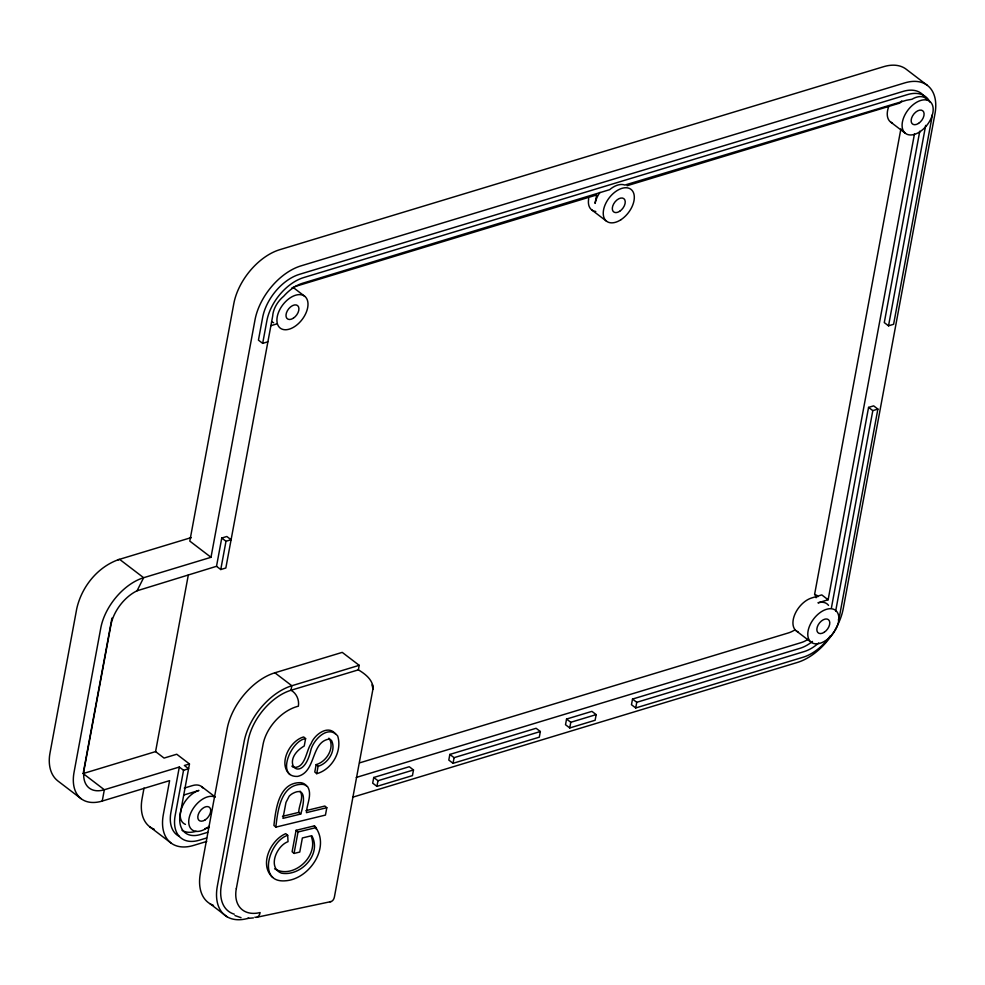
<?xml version="1.0" encoding="UTF-8"?>
<svg xmlns="http://www.w3.org/2000/svg" width="985" height="985" viewBox="0 0 985 985"><rect width="100%" height="100%" fill="white"/><g stroke="black" fill="none" stroke-linecap="round" stroke-linejoin="round"><path stroke-width="1.48" d="M234.27 914.178A46.861 28.319 -52.6 0 1 221.416 884.789L248.146 740.609A46.861 28.319 -52.6 0 1 290.994 690.263L358.368 669.849C365.521 674.122 374.485 680.881 372.687 690.473L334.432 896.855A10.059 6.144 73.1 0 1 329.901 901.755M207.663 832.337L200.374 834.541A33.478 20.229 -52.6 0 1 180.243 813.955L189.465 763.954L184.392 765.493L188.627 768.731L183.555 770.27L179.319 767.032L104.336 789.748L83.146 773.557L111.945 618.112M206.776 841.424L193.516 845.438A50.21 30.338 -52.6 0 1 163.325 814.57L169.605 780.637L102.243 801.051L104.336 789.748A33.478 20.229 -52.6 0 1 84.205 769.162L110.923 624.982A33.478 20.229 -52.6 0 1 137.05 590.791L143.638 577.715L210.999 557.301L255.017 319.817A50.21 30.338 -52.6 0 1 300.93 265.888L904.772 82.9A50.21 30.338 -52.6 0 1 934.962 113.78L843.271 608.521A50.21 30.338 -52.6 0 1 834.972 630.031M144.032 788.049L142.123 798.379A50.21 30.338 -52.6 0 0 154.35 829.333M83.146 773.557L155.581 751.604L188.307 575.031M179.319 767.032L170.934 812.256A40.163 24.268 -52.6 0 0 179.393 836.45M137.05 590.791L216.515 566.301L221.76 538.032L226.833 536.493L231.069 539.731L225.996 541.27L221.76 538.032M183.555 770.27L175.17 815.494A40.163 24.268 -52.6 0 0 199.327 840.193L206.616 837.989M216.515 566.301L220.763 569.539L225.996 541.27M924.275 96.431A40.163 24.268 -52.6 0 0 903.196 91.383L299.366 274.359A40.163 24.268 -52.6 0 0 262.626 317.515L258.439 340.133L262.675 343.371L266.873 320.753A40.163 24.268 -52.6 0 1 303.602 277.598L907.431 94.622A40.163 24.268 -52.6 0 1 930.037 102.194M236.326 888.63L263.044 744.451A36.864 23.812 -49.2 0 1 298.381 706.196C299.391 700.039 296.608 693.305 290.994 690.263L291.831 685.745L359.205 665.331L358.368 669.849M275.849 827.129C277.659 811.369 280.528 784.072 302.309 784.331A18.333 11.845 -49.2 0 1 307.529 786.572C312.565 794.341 306.655 804.462 306.458 812.65L326.811 807.712L325.444 815.087L275.849 827.129L273.916 825.467C275.726 809.695 278.595 782.398 300.376 782.656A18.333 11.845 -49.2 0 1 305.596 784.897L306.397 785.944M289.885 774.555C277.819 764.028 289.639 740.757 303.675 736.94L305.609 738.615L304.242 745.99C278.016 761.516 302.321 786.756 310.829 750.164C313.341 739.76 328.202 724.32 337.695 735.98C342.448 751.136 332.068 769.482 316.714 773.681L314.781 772.006L316.148 764.631C326.294 761.737 334.481 748.834 329.643 738.91A10.182 6.575 -49.2 0 0 328.805 738.208M300.733 814.041L282.941 818.375L285.982 802.418L289.208 796.175A10.392 6.71 -49.2 0 1 292.951 793.331C308.256 785.23 303.035 807.183 300.733 814.041L298.8 812.379C298.566 805.755 304.254 797.407 300.105 791.152M287.682 835.317C269.237 840.993 256.457 883.767 285.97 880.75C310.016 878.731 331.305 846.066 314.437 825.861L296.091 830.318L292.114 851.766L294.047 853.429L299.772 852.05L302.37 837.964L311.777 835.686C322.107 854.167 300.905 876.613 281.525 873.178C267.218 867.76 276.539 845.733 288.039 841.67L287.682 835.317L285.748 833.655C270.469 839.996 258.796 865.125 272.722 877.438M294.047 853.429L298.024 831.993L296.091 830.318M316.714 773.681L318.081 766.305C328.227 763.412 336.414 750.508 331.576 740.585A10.182 6.575 -49.2 0 0 328.596 739.169C310.681 742.555 316.222 772.117 297.618 776.402C275.468 777.374 291.006 740.388 305.609 738.615M373.734 777.485L372.687 783.137L376.923 786.375L412.444 775.614L413.491 769.962L409.255 766.724L373.734 777.485L377.981 780.723L413.491 769.962M376.923 786.375L377.981 780.723M449.849 754.424L448.803 760.075L453.038 763.313L539.3 737.174L540.346 731.523L536.111 728.284L449.849 754.424L454.085 757.662L540.346 731.523M453.038 763.313L454.085 757.662M566.56 719.05L565.513 724.714L569.749 727.952L595.125 720.257L596.171 714.605L591.923 711.367L566.56 719.05L570.795 722.288L596.171 714.605M569.749 727.952L570.795 722.288M812.465 641.432A33.478 20.229 -52.6 0 1 799.968 648.327L632.518 699.067L631.471 704.718L635.719 707.956L803.169 657.217A40.163 24.268 -52.6 0 0 830.38 635.768M635.719 707.956L636.766 702.305L804.216 651.565A33.478 20.229 -52.6 0 0 818.695 642.971M816.023 595.974A20.082 12.14 -52.6 0 0 814.607 594.374L900.881 128.912M828.52 605.369A20.082 12.14 -52.6 0 0 817.981 602.845L828.126 599.766L914.474 133.886M831.426 607.843L868.573 407.396L873.646 405.857L877.881 409.095L839.897 614.061A40.163 24.268 -52.6 0 1 838.346 620.094M919.768 131.19L884.284 322.587L888.532 325.826L893.604 324.287L931.588 119.32A40.163 24.268 -52.6 0 0 932.155 114.974M835.662 611.082L872.808 410.634L877.881 409.095M888.532 325.826L925.678 125.378M291.671 288.149L293.542 287.189M294.478 286.709L596.639 194.956L595.075 203.427A20.082 12.14 -52.6 0 1 599.963 192.383M627.088 185.722L899.896 103.056A20.082 12.14 -52.6 0 1 901.78 100.901M270.678 325.752L276.477 323.991M262.675 343.371L267.748 341.832M191.275 537.576L118.828 559.529C97.478 566.941 81.595 586.974 76.744 608.73L50.026 752.909C48.117 762.649 49.484 774.382 57.807 780.908L81.127 798.712M220.763 569.539L225.836 568L272.697 315.976A20.082 12.14 -52.6 0 1 283.323 296.571L283.705 296.239A33.478 20.229 -52.6 0 1 302.555 283.261L609.641 189.674A20.082 12.14 -52.6 0 1 624.872 185.057L906.385 100.273L911.975 99.263A20.082 12.14 -52.6 0 1 927.07 99.731M213.511 905.412A52.217 31.545 -52.6 0 1 200.398 873.067L227.129 728.888A52.217 31.545 -52.6 0 1 274.877 672.792L342.238 652.378L359.205 665.331M184.257 788.099L192.567 785.574A20.082 12.14 -52.6 0 1 203.107 788.099M183.702 795.043L198.921 790.438A20.082 12.14 -52.6 0 0 181.893 807.466A20.082 12.14 -52.6 0 0 185.451 824.396M359.722 762.833L788.295 632.961A26.78 16.179 -52.6 0 0 795.252 629.649M356.25 777.448L801.014 642.663A26.78 16.179 -52.6 0 0 807.971 639.363M204.88 828.656L209.251 827.326M352.581 797.234L797.357 662.462A50.21 30.338 -52.6 0 0 834.233 631.274M282.486 816.343L298.8 812.379M305.978 810.63L324.878 806.038L326.811 807.712M298.024 831.993L316.37 827.535M256.863 917.257L330.96 901.607M247.617 918.402L253.404 917.909M234.959 915.558L241.029 917.675M293.333 767.29C305.535 768.866 306.039 750.435 311.174 743.515C314.363 734.662 328.473 724.037 335.762 734.305M927.39 85.412L906.188 69.221A50.21 30.338 -52.6 0 0 883.57 66.709L279.74 249.697A50.21 30.338 -52.6 0 0 233.814 303.626L189.809 541.11L210.999 557.301M890.6 122.029L905.437 133.357M868.573 407.396L872.808 410.634M591.739 209.916L606.575 221.256M828.126 599.766L821.773 594.903L811.615 597.981A20.082 12.14 -52.6 0 0 794.587 615.009A20.082 12.14 -52.6 0 0 798.145 631.939M814.607 594.374L817.784 596.799M796.286 630.905L811.123 642.245M293.234 287.509L304.648 296.226A20.082 12.14 -52.6 0 1 294.7 326.552A20.082 12.14 -52.6 0 1 278.004 313.784A20.082 12.14 -52.6 0 1 304.648 296.226M632.518 699.067L636.766 702.305M274.877 672.792L291.831 685.745A52.217 31.545 -52.6 0 0 244.083 741.84L217.353 886.02A52.217 31.545 -52.6 0 0 248.762 918.131M189.465 763.954L176.746 754.239L164.064 758.081L155.581 751.604M201.617 786.584L215.309 797.05M149.695 826.747L170.898 842.926M210.1 903.799L227.055 916.752M316.148 764.631L318.081 766.305M274.63 868.807C292.767 879.716 318.574 856.778 311.469 836.93M291.868 766.121L292.57 766.81M314.437 825.861L316.431 829.296M372.859 688.934L372.367 684.563L372.847 689.081M273.633 322.711A20.082 12.14 -52.6 0 1 271.774 321.664M209.152 826.255A20.082 12.14 -52.6 0 1 189.034 818.486A20.082 12.14 -52.6 0 1 214.595 796.877M892.459 123.063A20.082 12.14 -52.6 0 1 889.11 105.617M595.777 211.479A20.082 12.14 -52.6 0 1 588.71 198.576M196.138 831.303A33.478 20.229 -52.6 0 1 182.028 830.306M102.243 801.051A46.861 28.319 -52.6 0 1 74.06 772.24L100.778 628.061A46.861 28.319 -52.6 0 1 143.638 577.715L120.318 559.899A3.349 2.044 73.1 0 0 118.225 559.911M816.737 595.149A43.512 26.287 -52.6 0 1 816.097 597.76M190.425 538.29A3.349 2.044 73.1 0 1 190.659 537.958M254.844 917.22A10.047 5.688 76.3 0 0 260.138 912.553A36.876 23.825 -49.2 0 1 236.301 888.642M293.395 318.167A8.372 5.06 -52.6 0 0 297.532 305.535A8.372 5.06 -52.6 0 0 286.438 312.848A8.372 5.06 -52.6 0 0 293.395 318.167M825.565 640.644A20.082 12.14 -52.6 0 0 835.514 610.318A20.082 12.14 -52.6 0 0 808.87 627.876A20.082 12.14 -52.6 0 0 825.565 640.644M824.248 632.259A8.372 5.06 -52.6 0 0 828.397 619.627A8.372 5.06 -52.6 0 0 817.291 626.94A8.372 5.06 -52.6 0 0 824.248 632.259M205.2 819.865A8.372 5.06 -52.6 0 0 209.337 807.22A8.372 5.06 -52.6 0 0 198.244 814.546A8.372 5.06 -52.6 0 0 205.2 819.865M919.879 131.768A20.082 12.14 -52.6 0 0 929.828 101.443A20.082 12.14 -52.6 0 0 903.183 119A20.082 12.14 -52.6 0 0 919.879 131.768M918.574 123.384A8.372 5.06 -52.6 0 0 922.711 110.751A8.372 5.06 -52.6 0 0 911.605 118.065A8.372 5.06 -52.6 0 0 918.574 123.384M621.03 219.655A20.082 12.14 -52.6 0 0 630.966 189.342A20.082 12.14 -52.6 0 0 604.334 206.887A20.082 12.14 -52.6 0 0 621.03 219.655M619.713 211.282A8.372 5.06 -52.6 0 0 623.85 198.65A8.372 5.06 -52.6 0 0 612.756 205.963A8.372 5.06 -52.6 0 0 619.713 211.282"/></g></svg>
